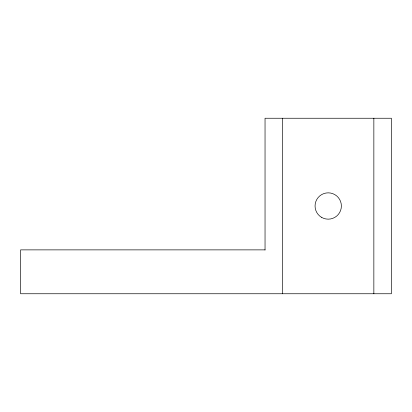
<?xml version="1.0" encoding="UTF-8"?>
<svg xmlns="http://www.w3.org/2000/svg" width="412" height="412" viewBox="0 0 412 412"><rect width="100%" height="100%" fill="white"/><g stroke="black" fill="none" stroke-linecap="round" stroke-linejoin="round"><path stroke-width="0.62" d="M265.04 249.873L20.6 249.873L20.6 293.751L391.4 293.751L391.4 118.249L265.04 118.249L265.04 250.038M373.849 118.249L373.849 293.751M282.591 118.249L282.591 293.751M321.638 217.397A13.163 13.163 0 0 0 341.383 206A13.163 13.163 0 0 0 321.638 194.603A13.163 13.163 0 0 0 321.638 217.397"/></g></svg>
